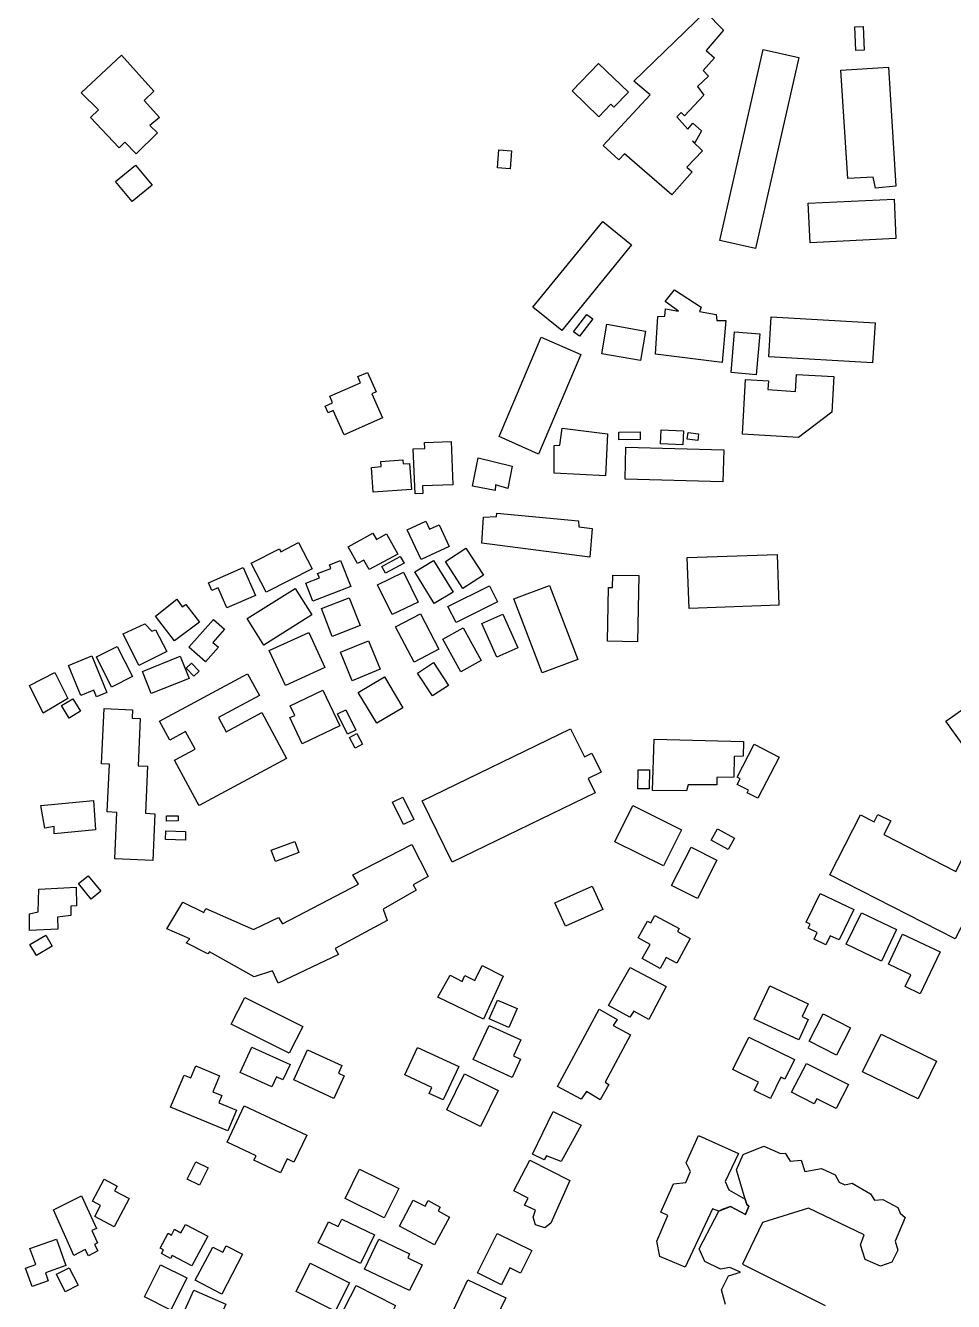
# Model space of a CAD drawing. Header units: metres. Extents: x -30816 to -28918, y -46789 to -43839.
# Drawn here: x -29750.1 to -29513.2, y -44679.2 to -44353.5 of the extents above; entities that cross this region are included whole.
import ezdxf

# ---------------------------------------------------------------- set-up
doc = ezdxf.new("R2010")
doc.units = ezdxf.units.M
doc.header["$MEASUREMENT"] = 0

msp = doc.modelspace()

# ---------------------------------------------------------------- linework, layer by layer
for points in [[(-29576.29, -44359.79), (-29574.15, -44361.74), (-29577.07, -44364.91), (-29575.71, -44366.34), (-29578.56, -44369.05), (-29576.88, -44371.19), (-29581.84, -44376.48), (-29582.73, -44375.66), (-29583.84, -44376.73), (-29581.02, -44379.88), (-29579.72, -44378.36), (-29577.48, -44380.33), (-29579.23, -44383.4), (-29579.84, -44382.99), (-29577.24, -44385.48), (-29581.23, -44389.64), (-29579.9, -44390.81), (-29585.1, -44396.7), (-29597.14, -44386.17), (-29598.57, -44387.71), (-29602.58, -44384.04), (-29590.64, -44371.15), (-29594.78, -44367.62), (-29576.49, -44349.97), (-29571.91, -44354.67), (-29576.29, -44359.79)], [(-29538.32, -44353.8), (-29536.2, -44353.72), (-29535.96, -44359.73), (-29538.08, -44359.82), (-29538.32, -44353.8)], [(-29561.75, -44359.57), (-29552.64, -44361.62), (-29563.73, -44410.38), (-29572.84, -44408.33), (-29561.75, -44359.57)], [(-29725.58, -44360.99), (-29717.34, -44370.17), (-29719.81, -44372.63), (-29715.86, -44376.94), (-29718.37, -44378.94), (-29716.37, -44380.88), (-29721.79, -44386.17), (-29724.68, -44383.23), (-29726.15, -44384.69), (-29733.48, -44376.94), (-29731.46, -44374.98), (-29735.86, -44370.62), (-29725.58, -44360.99)], [(-29603.76, -44363.13), (-29596.13, -44370.44), (-29599.86, -44374.29), (-29600.62, -44373.57), (-29603.68, -44376.72), (-29610.54, -44370.14), (-29603.76, -44363.13)], [(-29541.91, -44364.86), (-29529.74, -44364.08), (-29527.9, -44394.42), (-29533.12, -44394.94), (-29533.7, -44392.15), (-29540.14, -44392.5), (-29541.91, -44364.86)], [(-29629.27, -44385.19), (-29625.98, -44385.44), (-29626.32, -44390.03), (-29629.62, -44389.79), (-29629.27, -44385.19)], [(-29722.82, -44398.4), (-29727.07, -44393.26), (-29721.98, -44389.09), (-29717.73, -44394.22), (-29722.82, -44398.4)], [(-29550.26, -44398.82), (-29528.36, -44397.75), (-29527.87, -44407.86), (-29549.76, -44408.93), (-29550.26, -44398.82)], [(-29602.72, -44403.48), (-29595.35, -44409.44), (-29613.16, -44431.28), (-29620.54, -44425.32), (-29602.72, -44403.48)], [(-29589.25, -44437.31), (-29588.66, -44427.73), (-29586.83, -44427.68), (-29586.68, -44425.78), (-29583.34, -44426.34), (-29586.82, -44423.87), (-29584.4, -44420.93), (-29577.58, -44425.34), (-29578.05, -44426.45), (-29573.73, -44427.24), (-29573.61, -44428.74), (-29571.29, -44428.78), (-29572.2, -44439.45), (-29589.25, -44437.31)], [(-29610.16, -44431.63), (-29606.78, -44427.2), (-29605.27, -44428.33), (-29608.65, -44432.77), (-29610.16, -44431.63)], [(-29560.32, -44438.01), (-29559.73, -44427.84), (-29533.21, -44429.37), (-29533.81, -44439.54), (-29560.32, -44438.01)], [(-29602.97, -44437.26), (-29601.64, -44429.73), (-29591.76, -44431.46), (-29593.09, -44438.99), (-29602.97, -44437.26)], [(-29618.44, -44432.98), (-29608.3, -44437.41), (-29619.09, -44462.88), (-29629.16, -44458.38), (-29618.44, -44432.98)], [(-29569.05, -44431.62), (-29562.61, -44432.17), (-29563.51, -44442.62), (-29569.96, -44442.06), (-29569.05, -44431.62)], [(-29668.74, -44457.94), (-29671.49, -44451.71), (-29672.85, -44452.31), (-29673.59, -44450.63), (-29671.67, -44449.78), (-29672.42, -44448.08), (-29664.57, -44444.63), (-29665.25, -44443.09), (-29662.76, -44442), (-29660.56, -44446.99), (-29661.66, -44447.46), (-29658.92, -44453.64), (-29668.74, -44457.94)], [(-29560.53, -44446.4), (-29553.47, -44446.84), (-29553.23, -44442.54), (-29543.75, -44443.04), (-29544.23, -44452.17), (-29552.7, -44458.65), (-29567.05, -44457.75), (-29566.27, -44443.83), (-29560.41, -44444.16), (-29560.53, -44446.4)], [(-29601.47, -44457.72), (-29602, -44468.37), (-29615.12, -44467.74), (-29615.1, -44460.69), (-29613.7, -44460.58), (-29613.08, -44456.24), (-29601.47, -44457.72)], [(-29598.58, -44457.25), (-29593.19, -44457.21), (-29593.18, -44459.16), (-29598.57, -44459.2), (-29598.58, -44457.25)], [(-29587.79, -44456.68), (-29582.08, -44456.96), (-29582.25, -44460.51), (-29587.97, -44460.23), (-29587.79, -44456.68)], [(-29580.95, -44457.36), (-29578.27, -44457.7), (-29578.48, -44459.38), (-29581.16, -44459.04), (-29580.95, -44457.36)], [(-29641.41, -44459.62), (-29640.95, -44470.67), (-29648.71, -44470.99), (-29648.62, -44472.95), (-29650.6, -44473.04), (-29651.08, -44461.51), (-29648.16, -44461.39), (-29648.22, -44459.91), (-29641.41, -44459.62)], [(-29634.52, -44463.83), (-29625.85, -44465.91), (-29626.91, -44471.64), (-29630.13, -44470.68), (-29630.21, -44472.14), (-29636, -44471.01), (-29634.52, -44463.83)], [(-29596.8, -44461.11), (-29571.83, -44461.75), (-29572.05, -44469.9), (-29597.01, -44469.27), (-29596.8, -44461.11)], [(-29661.76, -44466.24), (-29659.27, -44466.05), (-29659.37, -44464.74), (-29653.71, -44464.33), (-29653.63, -44465.34), (-29652.07, -44465.22), (-29651.57, -44471.87), (-29661.3, -44472.59), (-29661.76, -44466.24)], [(-29652.68, -44482.22), (-29647.88, -44479.97), (-29646.91, -44482.02), (-29644.49, -44480.89), (-29641.88, -44486.41), (-29649.1, -44489.79), (-29652.68, -44482.22)], [(-29633.58, -44485.59), (-29633.18, -44478.92), (-29629.8, -44478.82), (-29629.72, -44477.95), (-29608.87, -44479.92), (-29608.84, -44481.39), (-29605.44, -44481.87), (-29606.02, -44489.15), (-29633.58, -44485.59)], [(-29667.66, -44486.49), (-29661.37, -44483.06), (-29660.51, -44484.62), (-29657.9, -44483.2), (-29655.06, -44488.37), (-29662.38, -44492.35), (-29663.71, -44489.92), (-29665.29, -44490.79), (-29667.66, -44486.49)], [(-29688.66, -44498.12), (-29692.47, -44490.7), (-29685.26, -44487.02), (-29684.87, -44487.78), (-29680.34, -44485.46), (-29676.91, -44492.14), (-29688.66, -44498.12)], [(-29638.42, -44497.15), (-29642.89, -44490.25), (-29637.65, -44486.88), (-29633.18, -44493.8), (-29638.42, -44497.15)], [(-29678.48, -44495.81), (-29675.05, -44494.48), (-29675.5, -44493.32), (-29672.15, -44492.03), (-29672.51, -44491.1), (-29669.65, -44490), (-29667.05, -44496.68), (-29676.68, -44500.41), (-29678.48, -44495.81)], [(-29659.12, -44491.51), (-29654.39, -44488.96), (-29653.42, -44490.73), (-29658.15, -44493.29), (-29659.12, -44491.51)], [(-29650.68, -44492.87), (-29645.89, -44489.98), (-29640.93, -44498.11), (-29645.72, -44501), (-29650.68, -44492.87)], [(-29581.15, -44489.28), (-29558.23, -44488.48), (-29557.77, -44501.45), (-29580.69, -44502.25), (-29581.15, -44489.28)], [(-29698.66, -44502.13), (-29700.92, -44497.02), (-29702.5, -44497.7), (-29703.39, -44495.69), (-29694.5, -44491.81), (-29691.36, -44498.94), (-29698.66, -44502.13)], [(-29649.86, -44500.62), (-29656.43, -44503.83), (-29660.18, -44496.19), (-29653.6, -44492.99), (-29649.86, -44500.62)], [(-29629.56, -44500.57), (-29640.15, -44505.86), (-29642.22, -44501.74), (-29631.63, -44496.45), (-29629.56, -44500.57)], [(-29625.4, -44499.81), (-29616.34, -44496.37), (-29609.1, -44515.27), (-29618.16, -44518.71), (-29625.4, -44499.81)], [(-29593.51, -44493.86), (-29593.85, -44510.76), (-29601.5, -44510.61), (-29601.23, -44496.92), (-29600.22, -44496.94), (-29600.15, -44493.73), (-29593.51, -44493.86)], [(-29712.04, -44510.56), (-29716.89, -44504.27), (-29711.48, -44499.88), (-29710.04, -44501.86), (-29709.17, -44501.28), (-29705.64, -44505.75), (-29712.04, -44510.56)], [(-29689.2, -44511.61), (-29693.49, -44504.86), (-29681.27, -44497.15), (-29676.98, -44503.9), (-29689.2, -44511.61)], [(-29671.76, -44509.38), (-29674.52, -44502.24), (-29667.42, -44499.51), (-29664.65, -44506.65), (-29671.76, -44509.38)], [(-29721.1, -44516.81), (-29725.14, -44508.71), (-29719.65, -44506.15), (-29717.84, -44508.09), (-29716.86, -44507.69), (-29713.96, -44513.23), (-29721.1, -44516.81)], [(-29702.04, -44505.09), (-29699.23, -44507.57), (-29702.21, -44510.91), (-29700.81, -44512.14), (-29704.13, -44515.87), (-29708.34, -44512.16), (-29702.04, -44505.09)], [(-29644.55, -44512.62), (-29650.89, -44515.93), (-29655.6, -44506.96), (-29649.26, -44503.65), (-29644.55, -44512.62)], [(-29633.59, -44506.12), (-29628.24, -44503.74), (-29624.38, -44512.34), (-29629.73, -44514.72), (-29633.59, -44506.12)], [(-29683.74, -44521.96), (-29687.87, -44512.97), (-29677.78, -44508.38), (-29673.65, -44517.37), (-29683.74, -44521.96)], [(-29643.56, -44510.08), (-29638.31, -44507.23), (-29633.72, -44515.58), (-29638.98, -44518.44), (-29643.56, -44510.08)], [(-29731.98, -44514.62), (-29726.63, -44511.96), (-29722.74, -44519.67), (-29728.09, -44522.34), (-29731.98, -44514.62)], [(-29659.51, -44517.77), (-29666.67, -44520.71), (-29669.68, -44513.45), (-29662.53, -44510.51), (-29659.51, -44517.77)], [(-29739.1, -44516.81), (-29733.13, -44514.39), (-29729.31, -44523.73), (-29731.92, -44524.8), (-29732.61, -44523.11), (-29735.96, -44524.46), (-29739.1, -44516.81)], [(-29710.56, -44514.47), (-29708.27, -44520.11), (-29717.95, -44523.99), (-29720.24, -44518.36), (-29710.56, -44514.47)], [(-29707.73, -44516.24), (-29705.73, -44518.27), (-29707.08, -44519.58), (-29709.08, -44517.54), (-29707.73, -44516.24)], [(-29650.03, -44518.77), (-29645.93, -44516.07), (-29642.06, -44521.89), (-29646.17, -44524.6), (-29650.03, -44518.77)], [(-29749.08, -44521.91), (-29742.59, -44518.65), (-29739.26, -44525.28), (-29745.54, -44529.02), (-29749.08, -44521.91)], [(-29693.4, -44518.92), (-29690.37, -44524.49), (-29700.81, -44530.11), (-29698.85, -44533.73), (-29689.77, -44528.84), (-29683.41, -44540.56), (-29705.78, -44552.59), (-29706.24, -44551.72), (-29712.07, -44541), (-29706.77, -44538.15), (-29709.2, -44533.69), (-29713.26, -44535.88), (-29715.89, -44531.02), (-29693.4, -44518.92)], [(-29665.12, -44523.68), (-29658.45, -44519.72), (-29653.73, -44527.6), (-29660.41, -44531.56), (-29665.12, -44523.68)], [(-29738.91, -44530.26), (-29740.88, -44527.04), (-29738.03, -44525.3), (-29736.06, -44528.52), (-29738.91, -44530.26)], [(-29679.41, -44536.79), (-29682.58, -44530.13), (-29681.35, -44529.55), (-29682.51, -44527.12), (-29674.13, -44523.16), (-29669.8, -44532.24), (-29679.41, -44536.79)], [(-29730.03, -44527.8), (-29722.76, -44528.12), (-29722.86, -44530.3), (-29720.79, -44530.38), (-29721.32, -44542.45), (-29718.91, -44542.56), (-29719.43, -44554.54), (-29717.03, -44554.65), (-29717.55, -44566.56), (-29727.28, -44566.14), (-29726.76, -44554.32), (-29729.19, -44554.21), (-29728.66, -44542.01), (-29730.65, -44541.92), (-29730.03, -44527.8)], [(-29667.89, -44534.35), (-29670.39, -44529.14), (-29668.27, -44528.13), (-29665.77, -44533.34), (-29667.89, -44534.35)], [(-29509.47, -44527.07), (-29505.34, -44532.85), (-29510.96, -44536.84), (-29515.09, -44531.04), (-29509.47, -44527.07)], [(-29667.38, -44535.23), (-29665.47, -44534.22), (-29664.04, -44536.9), (-29665.94, -44537.91), (-29667.38, -44535.23)], [(-29648.81, -44551.39), (-29610.91, -44532.99), (-29607.4, -44540.17), (-29605.48, -44539.24), (-29603.13, -44544.06), (-29606.4, -44545.65), (-29604.62, -44549.3), (-29641.15, -44567.04), (-29648.81, -44551.39)], [(-29589.56, -44535.61), (-29566.77, -44536.24), (-29566.87, -44540), (-29569.18, -44540.09), (-29569.24, -44545.31), (-29573.55, -44545.43), (-29573.57, -44547.28), (-29580.92, -44547.32), (-29581.37, -44548.82), (-29590.05, -44548.69), (-29589.56, -44535.61)], [(-29557.69, -44540.19), (-29563.11, -44550.72), (-29565.84, -44549.34), (-29565.5, -44548.66), (-29568.4, -44547.19), (-29567.64, -44545.72), (-29568.38, -44545.34), (-29564.07, -44536.94), (-29557.69, -44540.19)], [(-29593.68, -44543.46), (-29590.78, -44543.48), (-29590.84, -44548.33), (-29593.73, -44548.31), (-29593.68, -44543.46)], [(-29732.72, -44551.26), (-29732.17, -44558.77), (-29742.77, -44559.81), (-29742.77, -44557.91), (-29745.17, -44558.36), (-29746.19, -44552.54), (-29732.72, -44551.26)], [(-29656.39, -44551.68), (-29653.75, -44550.41), (-29650.98, -44556.14), (-29653.61, -44557.41), (-29656.39, -44551.68)], [(-29714.07, -44555.22), (-29711.14, -44555.17), (-29711.12, -44556.46), (-29714.04, -44556.53), (-29714.07, -44555.22)], [(-29595.02, -44552.59), (-29582.61, -44558.74), (-29587.24, -44568), (-29599.65, -44561.85), (-29595.02, -44552.59)], [(-29544.78, -44570.25), (-29536.92, -44554.98), (-29533.44, -44556.75), (-29532.45, -44554.83), (-29529.19, -44556.48), (-29530.99, -44559.96), (-29512.54, -44569.38), (-29510.92, -44566.25), (-29507.99, -44567.74), (-29509.6, -44570.88), (-29505.65, -44572.89), (-29512.72, -44586.62), (-29544.78, -44570.25)], [(-29575.04, -44561.4), (-29573.41, -44558.52), (-29569.1, -44560.94), (-29570.73, -44563.82), (-29575.04, -44561.4)], [(-29714.23, -44559.01), (-29709.19, -44559.17), (-29709.26, -44561.37), (-29714.3, -44561.21), (-29714.23, -44559.01)], [(-29686.27, -44566.82), (-29687.34, -44563.99), (-29681.35, -44561.72), (-29680.26, -44564.55), (-29686.27, -44566.82)], [(-29709.9, -44577.26), (-29704.53, -44579.84), (-29704, -44578.84), (-29691.83, -44584.25), (-29685.46, -44581.18), (-29684.5, -44582.81), (-29665.05, -44572.68), (-29666.51, -44570.25), (-29651.41, -44562.52), (-29647.27, -44570.7), (-29651.1, -44572.85), (-29650.37, -44574.14), (-29658.81, -44579.02), (-29657.72, -44581.89), (-29670.99, -44589.06), (-29670.13, -44590.6), (-29685.55, -44597.95), (-29687.04, -44594.79), (-29691.72, -44596.3), (-29703.08, -44589.92), (-29703.53, -44590.44), (-29709.02, -44587.66), (-29708.16, -44586.64), (-29714.03, -44584.05), (-29709.9, -44577.26)], [(-29580.16, -44563.2), (-29573.59, -44566.5), (-29578.55, -44576.29), (-29585.12, -44572.99), (-29580.16, -44563.2)], [(-29736.56, -44572.51), (-29734.04, -44570.48), (-29730.81, -44574.47), (-29733.34, -44576.49), (-29736.56, -44572.51)], [(-29737.14, -44573.4), (-29737.04, -44578.2), (-29738.49, -44578.23), (-29738.46, -44580.67), (-29741.87, -44581.1), (-29741.84, -44584.09), (-29749.04, -44584.43), (-29749.09, -44580.19), (-29746.83, -44579.68), (-29746.7, -44573.89), (-29737.14, -44573.4)], [(-29602.71, -44579.1), (-29612.21, -44583.39), (-29614.92, -44577.44), (-29605.42, -44573.16), (-29602.71, -44579.1)], [(-29547.21, -44575.01), (-29538.65, -44579.13), (-29542.4, -44586.87), (-29544.64, -44585.8), (-29545.75, -44588.1), (-29548.76, -44586.65), (-29547.97, -44585), (-29550.27, -44583.89), (-29549.76, -44582.83), (-29550.75, -44582.35), (-29547.21, -44575.01)], [(-29583.81, -44592.8), (-29586.5, -44591.33), (-29588.06, -44594.15), (-29592.64, -44591.65), (-29590.63, -44588.02), (-29593.63, -44586.38), (-29591.27, -44582.09), (-29590.45, -44582.55), (-29589.4, -44580.63), (-29583.22, -44584), (-29583.63, -44584.75), (-29580.36, -44586.53), (-29583.81, -44592.8)], [(-29536.68, -44579.92), (-29527.69, -44584.25), (-29531.59, -44592.3), (-29540.6, -44587.96), (-29536.68, -44579.92)], [(-29747.27, -44590.84), (-29748.93, -44588.08), (-29744.89, -44585.67), (-29743.23, -44588.43), (-29747.27, -44590.84)], [(-29526.16, -44585.42), (-29516.59, -44589.93), (-29521.66, -44600.62), (-29525.54, -44598.79), (-29524.1, -44595.75), (-29529.79, -44593.08), (-29526.16, -44585.42)], [(-29633.18, -44607.09), (-29644.8, -44601.52), (-29641.67, -44595.88), (-29638.62, -44597.5), (-29637.89, -44595.99), (-29635.37, -44597.23), (-29633.49, -44593.44), (-29628.12, -44596.1), (-29633.18, -44607.09)], [(-29601.24, -44603.64), (-29595.75, -44593.95), (-29586.49, -44598.74), (-29590.94, -44607.22), (-29594.82, -44605.08), (-29595.83, -44606.56), (-29601.24, -44603.64)], [(-29560.1, -44598.61), (-29550.28, -44603.15), (-29551.81, -44606.44), (-29550.24, -44607.17), (-29552.66, -44612.35), (-29564.05, -44607.08), (-29560.1, -44598.61)], [(-29682.74, -44615.8), (-29697.53, -44608.36), (-29694.08, -44601.57), (-29679.29, -44609), (-29682.74, -44615.8)], [(-29629.62, -44602.23), (-29624.6, -44604.4), (-29626.69, -44609.22), (-29631.72, -44607.06), (-29629.62, -44602.23)], [(-29603.6, -44604.55), (-29599.02, -44607.19), (-29600.06, -44608.7), (-29595.63, -44611.12), (-29602.06, -44623.16), (-29601.17, -44623.79), (-29603.4, -44627.66), (-29606.89, -44625.61), (-29608.25, -44627.54), (-29614.27, -44624.28), (-29603.6, -44604.55)], [(-29546.45, -44605.74), (-29539.47, -44609.29), (-29543.07, -44616.31), (-29550.06, -44612.76), (-29546.45, -44605.74)], [(-29631.71, -44608.68), (-29623.6, -44612.41), (-29625.49, -44616.47), (-29623.67, -44617.32), (-29625.86, -44622.03), (-29635.79, -44617.43), (-29631.71, -44608.68)], [(-29565.44, -44611.71), (-29553.73, -44617.41), (-29556.2, -44622.45), (-29557.24, -44621.94), (-29559.91, -44627.35), (-29564.04, -44625.34), (-29562.97, -44623.17), (-29569.51, -44619.98), (-29565.44, -44611.71)], [(-29531.67, -44610.97), (-29517.51, -44617.84), (-29522.22, -44627.45), (-29536.37, -44620.57), (-29531.67, -44610.97)], [(-29695.3, -44620.72), (-29692.3, -44614.22), (-29682.53, -44618.68), (-29684.34, -44622.59), (-29686.03, -44621.81), (-29687.22, -44624.41), (-29695.3, -44620.72)], [(-29681.6, -44622.61), (-29678.05, -44614.95), (-29669.33, -44618.96), (-29670.21, -44620.86), (-29668.69, -44621.55), (-29671.36, -44627.32), (-29681.6, -44622.61)], [(-29639.48, -44619.22), (-29643.41, -44627.7), (-29647.03, -44626.04), (-29646.33, -44624.52), (-29653.26, -44621.34), (-29650.02, -44614.37), (-29639.48, -44619.22)], [(-29713.02, -44629.58), (-29709.6, -44621.38), (-29707.86, -44622.11), (-29706.57, -44619.04), (-29700.56, -44621.53), (-29702.28, -44625.65), (-29699.95, -44626.62), (-29700.72, -44628.49), (-29696.18, -44630.37), (-29698.38, -44635.64), (-29713.02, -44629.58)], [(-29550.72, -44618.38), (-29540.02, -44623.81), (-29543.14, -44629.93), (-29548.08, -44627.43), (-29548.72, -44628.68), (-29554.49, -44625.76), (-29550.72, -44618.38)], [(-29633.94, -44634.47), (-29642.54, -44630.27), (-29638.02, -44621.09), (-29629.43, -44625.29), (-29633.94, -44634.47)], [(-29694.24, -44629.21), (-29678.27, -44636.71), (-29681.54, -44643.6), (-29683.28, -44642.78), (-29684.94, -44646.29), (-29691.77, -44643.09), (-29691.23, -44641.96), (-29698.63, -44638.48), (-29694.24, -44629.21)], [(-29615.37, -44630.66), (-29608.25, -44634.17), (-29613.3, -44643.42), (-29617.08, -44641.99), (-29617.67, -44643.03), (-29620.66, -44641.56), (-29615.37, -44630.66)], [(-29578.31, -44636.77), (-29568.05, -44641.38), (-29571.44, -44648.51), (-29570.52, -44650.7), (-29566.34, -44653.02), (-29565.96, -44654.42), (-29565.45, -44654.84), (-29566.27, -44656.98), (-29570.07, -44654.94), (-29572.02, -44655.6), (-29573.11, -44656.11), (-29574.69, -44655.53), (-29581.7, -44670.42), (-29588.1, -44667.68), (-29588.9, -44663.74), (-29586.06, -44657.24), (-29587.85, -44656.4), (-29584.68, -44649.12), (-29581.52, -44648.81), (-29580.34, -44646.03), (-29581.38, -44643.75), (-29578.31, -44636.77)], [(-29571.36, -44679.92), (-29572.42, -44676.17), (-29570.63, -44672.6), (-29567.55, -44671.73), (-29570.25, -44670.48), (-29572.66, -44670.96), (-29576.63, -44668.97), (-29578.06, -44665.72), (-29573.11, -44656.11), (-29570.07, -44654.94), (-29566.27, -44656.98), (-29565.45, -44654.84), (-29565.96, -44654.42), (-29566.34, -44653.02), (-29568.6, -44645.56), (-29566.87, -44641.63), (-29561.62, -44639.49), (-29557.35, -44641.42), (-29556.12, -44641.34), (-29554.91, -44643.37), (-29552.1, -44643.08), (-29551.14, -44645.97), (-29546.86, -44645.25), (-29543.36, -44646.88), (-29542.32, -44648.71), (-29540.89, -44649.38), (-29539.05, -44649), (-29534.37, -44651.67), (-29533.34, -44653.31), (-29531.19, -44653.17), (-29527.4, -44655.14), (-29526.82, -44656.66), (-29525.55, -44657.7), (-29528.03, -44663.75), (-29527.4, -44666.07), (-29528.91, -44669.14), (-29531.82, -44670.18), (-29535.69, -44668.42), (-29536.93, -44664.72), (-29535.97, -44662.16)], [(-29611.13, -44648.28), (-29615.98, -44659.18), (-29617.49, -44660.36), (-29619.92, -44659.63), (-29620.48, -44657.69), (-29619.85, -44655.86), (-29622.65, -44654.6), (-29621.73, -44652.77), (-29625.39, -44650.89), (-29621.29, -44643.08), (-29611.13, -44648.28)], [(-29705.64, -44649.52), (-29708.77, -44647.99), (-29706.56, -44643.51), (-29703.42, -44645.04), (-29705.64, -44649.52)], [(-29668.51, -44652.87), (-29664.77, -44645.39), (-29654.75, -44650.35), (-29658.49, -44657.83), (-29668.51, -44652.87)], [(-29729.99, -44647.96), (-29726.68, -44649.7), (-29727.32, -44650.91), (-29723.59, -44652.86), (-29727.42, -44660.12), (-29732.41, -44657.51), (-29730.9, -44654.67), (-29732.97, -44653.59), (-29729.99, -44647.96)], [(-29742.94, -44655.74), (-29735.76, -44652.18), (-29731.97, -44660.54), (-29733.14, -44661.06), (-29731.7, -44664.23), (-29732.46, -44664.64), (-29731.58, -44666.27), (-29733.98, -44667.55), (-29734.86, -44665.91), (-29737.73, -44667.44), (-29742.94, -44655.74)], [(-29654.64, -44659.94), (-29651.08, -44653.27), (-29648.07, -44654.87), (-29647.28, -44653.41), (-29644.19, -44655.06), (-29644.73, -44656.07), (-29641.83, -44657.61), (-29645.63, -44664.72), (-29654.64, -44659.94)], [(-29535.97, -44662.16), (-29550.18, -44655.32), (-29561.9, -44658.98), (-29567.08, -44669.67), (-29545.95, -44680.16)], [(-29710.4, -44661.62), (-29709.25, -44659.48), (-29703.56, -44662.49), (-29707.62, -44670.1), (-29712.63, -44667.46), (-29713.03, -44668.19), (-29715.37, -44666.94), (-29714.87, -44666), (-29715.72, -44665.54), (-29713.69, -44661.75), (-29712.83, -44662.21), (-29712.06, -44660.75), (-29710.4, -44661.62)], [(-29669.3, -44658.14), (-29660.98, -44662.19), (-29664.56, -44669.47), (-29675.34, -44664.21), (-29672.72, -44658.86), (-29670.25, -44660.06), (-29669.3, -44658.14)], [(-29628.55, -44674.89), (-29634.68, -44671.87), (-29629.68, -44661.81), (-29620.84, -44666.16), (-29623.69, -44671.91), (-29626.41, -44670.57), (-29628.55, -44674.89)], [(-29748.41, -44675.36), (-29750.07, -44670.67), (-29747.47, -44669.76), (-29748.94, -44665.62), (-29742.17, -44663.24), (-29739.77, -44670.02), (-29744.99, -44671.85), (-29744.26, -44673.91), (-29748.41, -44675.36)], [(-29699.96, -44677.27), (-29706.72, -44673.76), (-29702.28, -44665.28), (-29699.73, -44666.61), (-29698.85, -44664.94), (-29694.64, -44667.13), (-29699.96, -44677.27)], [(-29659.84, -44663.25), (-29652.01, -44666.99), (-29652.51, -44668.03), (-29648.85, -44669.79), (-29652.05, -44676.41), (-29663.53, -44670.92), (-29659.84, -44663.25)], [(-29738.9, -44670.56), (-29736.62, -44675.05), (-29739.91, -44676.72), (-29742.2, -44672.23), (-29738.9, -44670.56)], [(-29708.85, -44673.16), (-29712.98, -44681.35), (-29719.7, -44677.97), (-29715.58, -44669.8), (-29708.85, -44673.16)], [(-29677.37, -44669.43), (-29667.35, -44674.44), (-29670.99, -44681.65), (-29681.01, -44676.64), (-29677.37, -44669.43)], [(-29665.68, -44675.11), (-29655.62, -44680.23), (-29656.19, -44681.36), (-29654, -44682.47), (-29657.19, -44688.7), (-29658.99, -44687.79), (-29659.6, -44688.98), (-29670.05, -44683.66), (-29665.68, -44675.11)], [(-29637.15, -44673.62), (-29627.47, -44678.21), (-29631.33, -44686.31), (-29641.02, -44681.73), (-29637.15, -44673.62)], [(-29710.18, -44683.11), (-29707.13, -44676.25), (-29698.95, -44679.87), (-29702.01, -44686.73), (-29710.18, -44683.11)]]:
    msp.add_lwpolyline(points)

doc.saveas('drawing.dxf')
